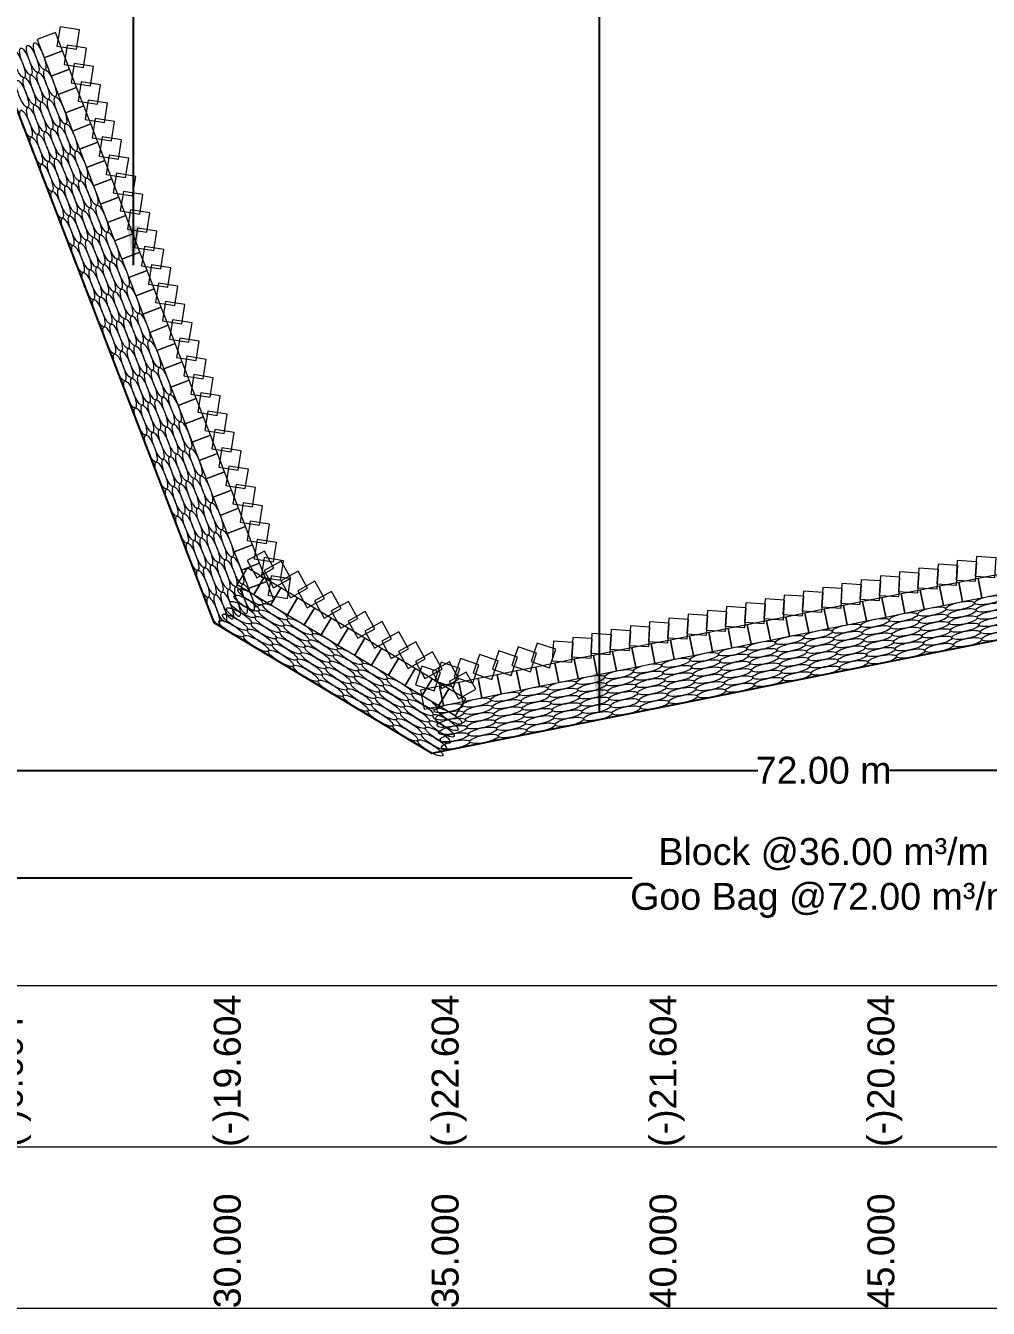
# Model space of a CAD drawing. Header units: inches. Extents: x 89000 to 215000, y -7071 to 0.
# Drawn here: x 178080 to 179870, y -3600 to -1216 of the extents above; entities that cross this region are included whole.
import ezdxf

# ---------------------------------------------------------------- set-up
doc = ezdxf.new("R2010")
doc.units = ezdxf.units.IN
doc.header["$LTSCALE"] = 7
doc.header["$MEASUREMENT"] = 0
for name, color, linetype, lineweight in [('Cross section Data Border', 7, 'Continuous', 9), ('Cross Section Labels', 7, 'Continuous', 9), ('Existing_Bed_Level for Xsection', 7, 'Continuous', 25), ('Long Section Labels', 7, 'Continuous', 9)]:
    doc.layers.add(name, color=color, linetype=linetype, lineweight=lineweight)
doc.styles.get("Standard").update_dxf_attribs({"font": 'arial.ttf'})
doc.dimstyles.new('Appron Lebeling Style', dxfattribs={"dimtxt": 50, "dimasz": 50, "dimexe": 0.18, "dimexo": 0.0625, "dimgap": 0.09, "dimtad": 0, "dimtih": 1, "dimtoh": 1, "dimdec": 4, "dimzin": 0, "dimdsep": 46, "dimtxsty": 'Standard', "dimcen": 0.09, "dimse1": 1, "dimse2": 1, "dimadec": 0, "dimazin": 0, "dimtfac": 1, "dimtdec": 4, "dimtofl": 0, "dimtmove": 0, "dimatfit": 3, "dimfxl": 1, "dimtolj": 1, "dimtzin": 0, "dimarcsym": 0})
doc.dimstyles.get("Standard").update_dxf_attribs({"dimtxt": 0.18, "dimasz": 0.18, "dimexe": 0.18, "dimexo": 0.0625, "dimgap": 0.09, "dimtad": 0, "dimtih": 1, "dimtoh": 1, "dimdec": 4, "dimzin": 0, "dimdsep": 46, "dimtxsty": 'Standard', "dimcen": 0.09, "dimadec": 0, "dimazin": 0, "dimtfac": 1, "dimtdec": 4, "dimtofl": 0, "dimtmove": 0, "dimatfit": 3, "dimfxl": 1, "dimtolj": 1, "dimtzin": 0, "dimarcsym": 0})

# ---------------------------------------------------------------- blocks, each defined once
blk = doc.blocks.new('*D5')
at = {"layer": 'Cross Section Labels', "color": 0, "lineweight": -2, "transparency": 16777216}
for p, q in [((177246.4, -2600.1), (179441.1, -2600.1)), ((181880.6, -2600.1), (179685.8, -2600.1))]:
    blk.add_line(p, q, dxfattribs=at)
at = {"layer": 'Cross Section Labels', "color": 0, "transparency": 16777216}
for points in [[(177246.4, -2591.7), (177246.4, -2608.4), (177196.4, -2600.1)], [(181880.6, -2591.7), (181880.6, -2608.4), (181930.6, -2600.1)]]:
    blk.add_solid(points, dxfattribs=at)
at = {"layer": 'Defpoints', "color": 0, "transparency": 16777216}
for p in [(177196.4, -690.1), (181930.6, -1745.8), (181930.6, -2600.1)]:
    blk.add_point(p, dxfattribs=at)
at = {"layer": 'Cross Section Labels', "color": 0, "transparency": 16777216, "insert": (179563.5, -2600.1), "char_height": 50, "attachment_point": 5}
blk.add_mtext('\\A1;72.00 m', dxfattribs=at)
blk = doc.blocks.new('*D6')
at = {"layer": 'Cross Section Labels', "color": 0, "lineweight": -2, "transparency": 16777216}
for p, q in [((177246.4, -2800.1), (179207.8, -2800.1)), ((181880.6, -2800.1), (179919.1, -2800.1))]:
    blk.add_line(p, q, dxfattribs=at)
at = {"layer": 'Cross Section Labels', "color": 0, "transparency": 16777216}
for points in [[(177246.4, -2791.7), (177246.4, -2808.4), (177196.4, -2800.1)], [(181880.6, -2791.7), (181880.6, -2808.4), (181930.6, -2800.1)]]:
    blk.add_solid(points, dxfattribs=at)
at = {"layer": 'Defpoints', "color": 0, "transparency": 16777216}
for p in [(177196.4, -690.1), (181930.6, -1745.8), (181930.6, -2800.1)]:
    blk.add_point(p, dxfattribs=at)
at = {"layer": 'Cross Section Labels', "color": 0, "transparency": 16777216, "insert": (179563.5, -2800.1), "char_height": 50, "attachment_point": 5}
blk.add_mtext('\\A1;Block @36.00 m³/m ^JGoo Bag @72.00 m³/m ', dxfattribs=at)

msp = doc.modelspace()

# ---------------------------------------------------------------- linework, layer by layer
at = {"layer": 'Cross section Data Border'}
msp.add_lwpolyline([(175100, -3000.076), (184200, -3000.076), (184200, -3600.076), (175100, -3600.076)], close=True, dxfattribs=at)
msp.add_lwpolyline([(175100, -3300.076), (184200, -3300.076)], dxfattribs=at)
at = {"layer": 'Existing_Bed_Level for Xsection'}
msp.add_lwpolyline([(176000, -668.55), (176162, -591.6), (176283.5, -510.6), (176486, -401.25), (176712.8, -411.78), (176891, -479.01), (177012.5, -543), (177215, -705), (177620, -907.5), (178025, -1272), (178430, -2325), (178835, -2568), (179240, -2487), (179645, -2406), (180050, -2325), (180860, -2073.576), (181265, -1919.676), (181670, -1790.076), (182480, -1652.376), (183290, -1547.076), (184100, -1409.376)], dxfattribs=at)
at = {"layer": 'Long Section Labels'}
for points in [[(178148.88311, -1262.40546), (178135.79833, -1228.38501), (178101.77788, -1241.4698), (178114.86267, -1275.49024)], [(178174.52667, -1259.68547), (178180.18358, -1223.67711), (178144.17522, -1218.02021), (178138.51831, -1254.02856)], [(178161.9679, -1296.4259), (178148.88311, -1262.40546), (178114.86267, -1275.49024), (178127.94745, -1309.51069)], [(178187.61146, -1293.70592), (178193.26836, -1257.69756), (178157.26, -1252.04065), (178151.6031, -1288.04901)], [(178200.69624, -1327.72636), (178206.35315, -1291.71801), (178170.34479, -1286.0611), (178164.68789, -1322.06946)], [(178175.05269, -1330.44635), (178161.9679, -1296.4259), (178127.94745, -1309.51069), (178141.03224, -1343.53114)], [(178188.13748, -1364.4668), (178175.05269, -1330.44635), (178141.03224, -1343.53114), (178154.11703, -1377.55158)], [(178213.78103, -1361.74681), (178219.43794, -1325.73845), (178183.42958, -1320.08155), (178177.77267, -1356.08991)], [(178226.86582, -1395.76726), (178232.52272, -1359.7589), (178196.51437, -1354.102), (178190.85746, -1390.11035)], [(178201.22226, -1398.48724), (178188.13748, -1364.4668), (178154.11703, -1377.55158), (178167.20182, -1411.57203)], [(178214.30705, -1432.50769), (178201.22226, -1398.48724), (178167.20182, -1411.57203), (178180.2866, -1445.59248)], [(178239.95061, -1429.78771), (178245.60751, -1393.77935), (178209.59915, -1388.12244), (178203.94225, -1424.1308)], [(178253.03539, -1463.80815), (178258.6923, -1427.7998), (178222.68394, -1422.14289), (178217.02704, -1458.15125)], [(178227.39184, -1466.52814), (178214.30705, -1432.50769), (178180.2866, -1445.59248), (178193.37139, -1479.61293)], [(178240.47663, -1500.54859), (178227.39184, -1466.52814), (178193.37139, -1479.61293), (178206.45618, -1513.63337)], [(178266.12018, -1497.8286), (178271.77709, -1461.82024), (178235.76873, -1456.16334), (178230.11182, -1492.1717)], [(178253.56141, -1534.56903), (178240.47663, -1500.54859), (178206.45618, -1513.63337), (178219.54097, -1547.65382)], [(178279.20497, -1531.84905), (178284.86187, -1495.84069), (178248.85352, -1490.18378), (178243.19661, -1526.19214)], [(178292.28976, -1565.8695), (178297.94666, -1529.86114), (178261.9383, -1524.20423), (178256.2814, -1560.21259)], [(178266.6462, -1568.58948), (178253.56141, -1534.56903), (178219.54097, -1547.65382), (178232.62575, -1581.67427)], [(178279.73099, -1602.60993), (178266.6462, -1568.58948), (178232.62575, -1581.67427), (178245.71054, -1615.69472)], [(178305.37454, -1599.88994), (178311.03145, -1563.88158), (178275.02309, -1558.22468), (178269.36619, -1594.23304)], [(178318.45933, -1633.91039), (178324.11624, -1597.90203), (178288.10788, -1592.24513), (178282.45097, -1628.25349)], [(178292.81577, -1636.63038), (178279.73099, -1602.60993), (178245.71054, -1615.69472), (178258.79533, -1649.71516)], [(178305.90056, -1670.65082), (178292.81577, -1636.63038), (178258.79533, -1649.71516), (178271.88011, -1683.73561)], [(178331.54412, -1667.93084), (178337.20102, -1631.92248), (178301.19267, -1626.26557), (178295.53576, -1662.27393)], [(178344.62891, -1701.95129), (178350.28581, -1665.94293), (178314.27745, -1660.28602), (178308.62055, -1696.29438)], [(178318.98535, -1704.67127), (178305.90056, -1670.65082), (178271.88011, -1683.73561), (178284.9649, -1717.75606)], [(178332.07014, -1738.69172), (178318.98535, -1704.67127), (178284.9649, -1717.75606), (178298.04969, -1751.77651)], [(178357.71369, -1735.97173), (178363.3706, -1699.96337), (178327.36224, -1694.30647), (178321.70533, -1730.31483)], [(178345.15492, -1772.71217), (178332.07014, -1738.69172), (178298.04969, -1751.77651), (178311.13448, -1785.79695)], [(178370.79848, -1769.99218), (178376.45539, -1733.98382), (178340.44703, -1728.32692), (178334.79012, -1764.33527)], [(178383.88327, -1804.01263), (178389.54017, -1768.00427), (178353.53182, -1762.34736), (178347.87491, -1798.35572)], [(178358.23971, -1806.73261), (178345.15492, -1772.71217), (178311.13448, -1785.79695), (178324.21926, -1819.8174)], [(178371.3245, -1840.75306), (178358.23971, -1806.73261), (178324.21926, -1819.8174), (178337.30405, -1853.83785)], [(178396.96806, -1838.03308), (178402.62496, -1802.02472), (178366.6166, -1796.36781), (178360.9597, -1832.37617)], [(178410.05284, -1872.05352), (178415.70975, -1836.04516), (178379.70139, -1830.38826), (178374.04448, -1866.39662)], [(178384.40929, -1874.77351), (178371.3245, -1840.75306), (178337.30405, -1853.83785), (178350.38884, -1887.8583)], [(178397.49407, -1908.79395), (178384.40929, -1874.77351), (178350.38884, -1887.8583), (178363.47363, -1921.87874)], [(178423.13763, -1906.07397), (178428.79454, -1870.06561), (178392.78618, -1864.40871), (178387.12927, -1900.41706)], [(178436.22242, -1940.09442), (178441.87932, -1904.08606), (178405.87096, -1898.42915), (178400.21406, -1934.43751)], [(178410.57886, -1942.8144), (178397.49407, -1908.79395), (178363.47363, -1921.87874), (178376.55841, -1955.89919)], [(178423.66365, -1976.83485), (178410.57886, -1942.8144), (178376.55841, -1955.89919), (178389.6432, -1989.91964)], [(178449.30721, -1974.11486), (178454.96411, -1938.10651), (178418.95575, -1932.4496), (178413.29885, -1968.45796)], [(178436.74844, -2010.8553), (178423.66365, -1976.83485), (178389.6432, -1989.91964), (178402.72799, -2023.94008)], [(178462.39199, -2008.13531), (178468.0489, -1972.12695), (178432.04054, -1966.47005), (178426.38363, -2002.47841)], [(178475.47678, -2042.15576), (178481.13369, -2006.1474), (178445.12533, -2000.49049), (178439.46842, -2036.49885)], [(178449.83322, -2044.87574), (178436.74844, -2010.8553), (178402.72799, -2023.94008), (178415.81278, -2057.96053)], [(178462.91801, -2078.89619), (178449.83322, -2044.87574), (178415.81278, -2057.96053), (178428.89756, -2091.98098)], [(178488.56157, -2076.17621), (178494.21847, -2040.16785), (178458.21011, -2034.51094), (178452.55321, -2070.5193)], [(178501.64636, -2110.19665), (178507.30326, -2074.18829), (178471.2949, -2068.53139), (178465.638, -2104.53975)], [(178476.0028, -2112.91664), (178462.91801, -2078.89619), (178428.89756, -2091.98098), (178441.98235, -2126.00143)], [(178489.08759, -2146.93709), (178476.0028, -2112.91664), (178441.98235, -2126.00143), (178455.06714, -2160.02187)], [(178514.73114, -2144.2171), (178520.38805, -2108.20874), (178484.37969, -2102.55184), (178478.72278, -2138.5602)], [(178527.81593, -2178.23755), (178533.47284, -2142.22919), (178497.46448, -2136.57228), (178491.80757, -2172.58064)], [(178502.17237, -2180.95753), (178489.08759, -2146.93709), (178455.06714, -2160.02187), (178468.15193, -2194.04232)], [(178515.25716, -2214.97798), (178502.17237, -2180.95753), (178468.15193, -2194.04232), (178481.23671, -2228.06277)], [(178541.75038, -2224.1413), (178524.03982, -2192.28319), (178492.18172, -2209.99374), (178509.89227, -2241.85185)], [(178540.90072, -2212.258), (178546.55762, -2176.24964), (178510.54926, -2170.59273), (178504.89236, -2206.60109)], [(178528.34195, -2248.99843), (178515.25716, -2214.97798), (178481.23671, -2228.06277), (178494.3215, -2262.08322)], [(178553.98551, -2246.27844), (178559.64241, -2210.27008), (178523.63405, -2204.61318), (178517.97715, -2240.62154)], [(178573.00599, -2242.89467), (178555.29544, -2211.03656), (178523.43734, -2228.74712), (178541.14789, -2260.60522)], [(179812.66141, -2219.31607), (179776.28745, -2216.96288), (179773.93425, -2253.33684), (179810.30821, -2255.69003)], [(179848.40357, -2212.16764), (179812.02961, -2209.81445), (179809.67642, -2246.18841), (179846.05038, -2248.5416)], [(179884.14574, -2205.01921), (179847.77178, -2202.66601), (179845.41858, -2239.03997), (179881.79254, -2241.39317)], [(178523.21717, -2242.07201), (178491.96155, -2223.31864), (178473.20818, -2254.57426), (178504.4638, -2273.32763)], [(178567.07029, -2280.29889), (178572.7272, -2244.29053), (178536.71884, -2238.63363), (178531.06193, -2274.64199)], [(178604.26161, -2261.64804), (178586.55106, -2229.78993), (178554.69295, -2247.50049), (178572.40351, -2279.35859)], [(179705.43491, -2240.76137), (179669.06095, -2238.40818), (179666.70775, -2274.78214), (179703.08171, -2277.13533)], [(179741.17707, -2233.61294), (179704.80311, -2231.25975), (179702.44992, -2267.63371), (179738.82388, -2269.9869)], [(179776.91924, -2226.46451), (179740.54528, -2224.11131), (179738.19209, -2260.48527), (179774.56605, -2262.83847)], [(179886.22746, -2236.32646), (179850.48529, -2243.47489), (179857.63373, -2279.21706), (179893.37589, -2272.06862)], [(178541.42674, -2283.01888), (178528.34195, -2248.99843), (178494.3215, -2262.08322), (178507.40629, -2296.10366)], [(178554.47279, -2260.82539), (178523.21717, -2242.07201), (178504.4638, -2273.32763), (178535.71942, -2292.081)], [(178585.72841, -2279.57876), (178554.47279, -2260.82539), (178535.71942, -2292.081), (178566.97504, -2310.83437)], [(178635.51723, -2280.40141), (178617.80668, -2248.5433), (178585.94857, -2266.25386), (178603.65912, -2298.11196)], [(179598.20841, -2262.20667), (179561.83445, -2259.85348), (179559.48126, -2296.22744), (179595.85522, -2298.58063)], [(179633.95058, -2255.05824), (179597.57662, -2252.70505), (179595.22342, -2289.07901), (179631.59738, -2291.4322)], [(179669.69274, -2247.90981), (179633.31878, -2245.55661), (179630.96559, -2281.93057), (179667.33955, -2284.28377)], [(179743.2588, -2264.92019), (179707.51663, -2272.06862), (179714.66506, -2307.81079), (179750.40723, -2300.66236)], [(179779.00096, -2257.77176), (179743.2588, -2264.92019), (179750.40723, -2300.66236), (179786.1494, -2293.51392)], [(179814.74313, -2250.62332), (179779.00096, -2257.77176), (179786.1494, -2293.51392), (179821.89156, -2286.36549)], [(179850.48529, -2243.47489), (179814.74313, -2250.62332), (179821.89156, -2286.36549), (179857.63373, -2279.21706)], [(178616.98402, -2298.33213), (178585.72841, -2279.57876), (178566.97504, -2310.83437), (178598.23065, -2329.58774)], [(178666.77285, -2299.15478), (178649.06229, -2267.29667), (178617.20419, -2285.00723), (178634.91474, -2316.86533)], [(178698.02846, -2317.90815), (178680.31791, -2286.05004), (178648.45981, -2303.7606), (178666.17036, -2335.6187)], [(179455.23975, -2290.80041), (179418.86579, -2288.44721), (179416.5126, -2324.82117), (179452.88656, -2327.17437)], [(179490.98192, -2283.65197), (179454.60796, -2281.29878), (179452.25476, -2317.67274), (179488.62872, -2320.02593)], [(179526.72408, -2276.50354), (179490.35012, -2274.15035), (179487.99693, -2310.52431), (179524.37089, -2312.8775)], [(179562.46625, -2269.35511), (179526.09229, -2267.00191), (179523.73909, -2303.37587), (179560.11305, -2305.72907)], [(179636.0323, -2286.36549), (179600.29013, -2293.51392), (179607.43857, -2329.25609), (179643.18073, -2322.10765)], [(179671.77447, -2279.21706), (179636.0323, -2286.36549), (179643.18073, -2322.10765), (179678.9229, -2314.95922)], [(179707.51663, -2272.06862), (179671.77447, -2279.21706), (179678.9229, -2314.95922), (179714.66506, -2307.81079)], [(178648.23964, -2317.0855), (178616.98402, -2298.33213), (178598.23065, -2329.58774), (178629.48627, -2348.34111)], [(178729.28408, -2336.66152), (178711.57353, -2304.80341), (178679.71542, -2322.51397), (178697.42598, -2354.37207)], [(179348.01325, -2312.24571), (179311.63929, -2309.89251), (179309.2861, -2346.26647), (179345.66006, -2348.61967)], [(179383.75542, -2305.09727), (179347.38146, -2302.74408), (179345.02826, -2339.11804), (179381.40222, -2341.47123)], [(179419.49758, -2297.94884), (179383.12362, -2295.59564), (179380.77043, -2331.9696), (179417.14439, -2334.3228)], [(179528.8058, -2307.81079), (179493.06364, -2314.95922), (179500.21207, -2350.70139), (179535.95424, -2343.55295)], [(179564.54797, -2300.66236), (179528.8058, -2307.81079), (179535.95424, -2343.55295), (179571.6964, -2336.40452)], [(179600.29013, -2293.51392), (179564.54797, -2300.66236), (179571.6964, -2336.40452), (179607.43857, -2329.25609)], [(178679.49526, -2335.83887), (178648.23964, -2317.0855), (178629.48627, -2348.34111), (178660.74189, -2367.09448)], [(178710.75087, -2354.59224), (178679.49526, -2335.83887), (178660.74189, -2367.09448), (178691.9975, -2385.84785)], [(178760.5397, -2355.41489), (178742.82914, -2323.55678), (178710.97104, -2341.26734), (178728.68159, -2373.12544)], [(179240.78676, -2333.691), (179204.4128, -2331.33781), (179202.0596, -2367.71177), (179238.43356, -2370.06496)], [(179276.52892, -2326.54257), (179240.15496, -2324.18938), (179237.80177, -2360.56334), (179274.17573, -2362.91653)], [(179312.27109, -2319.39414), (179275.89713, -2317.04094), (179273.54393, -2353.4149), (179309.91789, -2355.7681)], [(179385.83714, -2336.40452), (179350.09498, -2343.55295), (179357.24341, -2379.29512), (179392.98557, -2372.14669)], [(179421.57931, -2329.25609), (179385.83714, -2336.40452), (179392.98557, -2372.14669), (179428.72774, -2364.99825)], [(179457.32147, -2322.10765), (179421.57931, -2329.25609), (179428.72774, -2364.99825), (179464.46991, -2357.84982)], [(179493.06364, -2314.95922), (179457.32147, -2322.10765), (179464.46991, -2357.84982), (179500.21207, -2350.70139)], [(178742.00649, -2373.34561), (178710.75087, -2354.59224), (178691.9975, -2385.84785), (178723.25312, -2404.60122)], [(178791.79531, -2374.16826), (178774.08476, -2342.31015), (178742.22666, -2360.02071), (178759.93721, -2391.87881)], [(179097.81809, -2362.28474), (179061.44413, -2359.93154), (179059.09094, -2396.3055), (179095.4649, -2398.6587)], [(179133.56026, -2355.1363), (179097.1863, -2352.78311), (179094.8331, -2389.15707), (179131.20706, -2391.51026)], [(179169.30242, -2347.98787), (179132.92846, -2345.63468), (179130.57527, -2382.00864), (179166.94923, -2384.36183)], [(179205.04459, -2340.83944), (179168.67063, -2338.48624), (179166.31744, -2374.8602), (179202.6914, -2377.2134)], [(179278.61064, -2357.84982), (179242.86848, -2364.99825), (179250.01691, -2400.74042), (179285.75908, -2393.59199)], [(179314.35281, -2350.70139), (179278.61064, -2357.84982), (179285.75908, -2393.59199), (179321.50124, -2386.44355)], [(179350.09498, -2343.55295), (179314.35281, -2350.70139), (179321.50124, -2386.44355), (179357.24341, -2379.29512)], [(178773.26211, -2392.09898), (178742.00649, -2373.34561), (178723.25312, -2404.60122), (178754.50874, -2423.35459)], [(178823.05093, -2392.92163), (178805.34038, -2361.06353), (178773.48227, -2378.77408), (178791.19283, -2410.63218)], [(178854.30655, -2411.675), (178836.596, -2379.8169), (178804.73789, -2397.52745), (178822.44844, -2429.38555)], [(178994.32527, -2389.30285), (178959.79045, -2377.64316), (178948.13076, -2412.17799), (178982.66559, -2423.83767)], [(179030.06744, -2382.15441), (178995.53261, -2370.49473), (178983.87293, -2405.02956), (179018.40776, -2416.68924)], [(179065.80961, -2375.00598), (179031.27478, -2363.3463), (179019.6151, -2397.88113), (179054.14992, -2409.54081)], [(179171.38415, -2379.29512), (179135.64198, -2386.44355), (179142.79041, -2422.18572), (179178.53258, -2415.03729)], [(179207.12631, -2372.14669), (179171.38415, -2379.29512), (179178.53258, -2415.03729), (179214.27475, -2407.88885)], [(179242.86848, -2364.99825), (179207.12631, -2372.14669), (179214.27475, -2407.88885), (179250.01691, -2400.74042)], [(178804.51773, -2410.85235), (178773.26211, -2392.09898), (178754.50874, -2423.35459), (178785.76436, -2442.10796)], [(178851.35661, -2417.89658), (178816.82178, -2406.2369), (178805.1621, -2440.77172), (178839.69693, -2452.43141)], [(178885.56217, -2430.42837), (178867.85161, -2398.57027), (178835.99351, -2416.28082), (178853.70406, -2448.13892)], [(178887.09878, -2410.74815), (178852.56395, -2399.08846), (178840.90427, -2433.62329), (178875.4391, -2445.28297)], [(178922.84094, -2403.59971), (178888.30612, -2391.94003), (178876.64643, -2426.47486), (178911.18126, -2438.13454)], [(178958.58311, -2396.45128), (178924.04828, -2384.7916), (178912.3886, -2419.32643), (178946.92343, -2430.98611)], [(179028.41548, -2407.88885), (178992.67332, -2415.03729), (178999.82175, -2450.77945), (179035.56392, -2443.63102)], [(179064.15765, -2400.74042), (179028.41548, -2407.88885), (179035.56392, -2443.63102), (179071.30608, -2436.48258)], [(179099.89982, -2393.59199), (179064.15765, -2400.74042), (179071.30608, -2436.48258), (179107.04825, -2429.33415)], [(179135.64198, -2386.44355), (179099.89982, -2393.59199), (179107.04825, -2429.33415), (179142.79041, -2422.18572)], [(178835.77334, -2429.60572), (178804.51773, -2410.85235), (178785.76436, -2442.10796), (178817.01997, -2460.86133)], [(178867.02896, -2448.35909), (178835.77334, -2429.60572), (178817.01997, -2460.86133), (178848.27559, -2479.61471)], [(178916.81778, -2449.18174), (178899.10723, -2417.32364), (178867.24913, -2435.03419), (178884.95968, -2466.89229)], [(178921.18899, -2429.33415), (178885.44682, -2436.48258), (178892.59525, -2472.22475), (178928.33742, -2465.07632)], [(178956.93115, -2422.18572), (178921.18899, -2429.33415), (178928.33742, -2465.07632), (178964.07959, -2457.92788)], [(178992.67332, -2415.03729), (178956.93115, -2422.18572), (178964.07959, -2457.92788), (178999.82175, -2450.77945)], [(178849.70466, -2443.63102), (178813.96249, -2450.77945), (178821.11092, -2486.52162), (178856.85309, -2479.37318)], [(178898.28458, -2467.11246), (178867.02896, -2448.35909), (178848.27559, -2479.61471), (178879.53121, -2498.36808)], [(178885.44682, -2436.48258), (178849.70466, -2443.63102), (178856.85309, -2479.37318), (178892.59525, -2472.22475)]]:
    msp.add_lwpolyline(points, close=True, dxfattribs=at)
for centre, major_axis in [((178067.8214, -1287.43869), (9.67693, -25.16001)), ((178080.67357, -1282.49555), (9.67693, -25.16001)), ((178093.52574, -1277.55241), (9.67693, -25.16001)), ((178106.37791, -1272.60926), (9.67693, -25.16001)), ((178087.17526, -1337.75871), (9.67693, -25.16001)), ((178100.02742, -1332.81557), (9.67693, -25.16001)), ((178112.87959, -1327.87243), (9.67693, -25.16001)), ((178125.73176, -1322.92929), (9.67693, -25.16001)), ((178074.32309, -1342.70185), (9.67693, -25.16001)), ((178119.38128, -1383.13559), (9.67693, -25.16001)), ((178132.23345, -1378.19245), (9.67693, -25.16001)), ((178145.08562, -1373.24931), (9.67693, -25.16001)), ((178080.82477, -1397.96502), (9.67693, -25.16001)), ((178093.67694, -1393.02187), (9.67693, -25.16001)), ((178106.52911, -1388.07873), (9.67693, -25.16001)), ((178151.5873, -1428.51247), (9.67693, -25.16001)), ((178164.43947, -1423.56933), (9.67693, -25.16001)), ((178100.17863, -1448.28504), (9.67693, -25.16001)), ((178113.0308, -1443.3419), (9.67693, -25.16001)), ((178125.88296, -1438.39875), (9.67693, -25.16001)), ((178138.73513, -1433.45561), (9.67693, -25.16001)), ((178170.94116, -1478.83249), (9.67693, -25.16001)), ((178183.79333, -1473.88935), (9.67693, -25.16001)), ((178119.53248, -1498.60506), (9.67693, -25.16001)), ((178132.38465, -1493.66192), (9.67693, -25.16001)), ((178145.23682, -1488.71878), (9.67693, -25.16001)), ((178158.08899, -1483.77563), (9.67693, -25.16001)), ((178203.14718, -1524.20937), (9.67693, -25.16001)), ((178138.88634, -1548.92508), (9.67693, -25.16001)), ((178151.7385, -1543.98194), (9.67693, -25.16001)), ((178164.59067, -1539.0388), (9.67693, -25.16001)), ((178177.44284, -1534.09566), (9.67693, -25.16001)), ((178190.29501, -1529.15251), (9.67693, -25.16001)), ((178222.50103, -1574.52939), (9.67693, -25.16001)), ((178158.24019, -1599.2451), (9.67693, -25.16001)), ((178171.09236, -1594.30196), (9.67693, -25.16001)), ((178183.94453, -1589.35882), (9.67693, -25.16001)), ((178196.7967, -1584.41568), (9.67693, -25.16001)), ((178209.64887, -1579.47254), (9.67693, -25.16001)), ((178190.44621, -1644.62198), (9.67693, -25.16001)), ((178203.29838, -1639.67884), (9.67693, -25.16001)), ((178216.15055, -1634.7357), (9.67693, -25.16001)), ((178229.00272, -1629.79256), (9.67693, -25.16001)), ((178241.85489, -1624.84942), (9.67693, -25.16001)), ((178177.59404, -1649.56512), (9.67693, -25.16001)), ((178209.80007, -1694.942), (9.67693, -25.16001)), ((178222.65224, -1689.99886), (9.67693, -25.16001)), ((178235.50441, -1685.05572), (9.67693, -25.16001)), ((178248.35657, -1680.11258), (9.67693, -25.16001)), ((178261.20874, -1675.16944), (9.67693, -25.16001)), ((178196.9479, -1699.88515), (9.67693, -25.16001)), ((178242.00609, -1740.31888), (9.67693, -25.16001)), ((178254.85826, -1735.37574), (9.67693, -25.16001)), ((178267.71043, -1730.4326), (9.67693, -25.16001)), ((178280.5626, -1725.48946), (9.67693, -25.16001)), ((178216.30175, -1750.20517), (9.67693, -25.16001)), ((178229.15392, -1745.26203), (9.67693, -25.16001)), ((178261.35995, -1790.63891), (9.67693, -25.16001)), ((178274.21211, -1785.69576), (9.67693, -25.16001)), ((178287.06428, -1780.75262), (9.67693, -25.16001)), ((178299.91645, -1775.80948), (9.67693, -25.16001)), ((178235.65561, -1800.52519), (9.67693, -25.16001)), ((178248.50778, -1795.58205), (9.67693, -25.16001)), ((178293.56597, -1836.01579), (9.67693, -25.16001)), ((178306.41814, -1831.07264), (9.67693, -25.16001)), ((178319.27031, -1826.1295), (9.67693, -25.16001)), ((178255.00946, -1850.84521), (9.67693, -25.16001)), ((178267.86163, -1845.90207), (9.67693, -25.16001)), ((178280.7138, -1840.95893), (9.67693, -25.16001)), ((178312.91982, -1886.33581), (9.67693, -25.16001)), ((178325.77199, -1881.39267), (9.67693, -25.16001)), ((178338.62416, -1876.44952), (9.67693, -25.16001)), ((178274.36332, -1901.16523), (9.67693, -25.16001)), ((178287.21549, -1896.22209), (9.67693, -25.16001)), ((178300.06765, -1891.27895), (9.67693, -25.16001)), ((178345.12585, -1931.71269), (9.67693, -25.16001)), ((178357.97802, -1926.76955), (9.67693, -25.16001)), ((178293.71717, -1951.48525), (9.67693, -25.16001)), ((178306.56934, -1946.54211), (9.67693, -25.16001)), ((178319.42151, -1941.59897), (9.67693, -25.16001)), ((178332.27368, -1936.65583), (9.67693, -25.16001)), ((178377.33187, -1977.08957), (9.67693, -25.16001)), ((178313.07103, -2001.80528), (9.67693, -25.16001)), ((178325.92319, -1996.86213), (9.67693, -25.16001)), ((178338.77536, -1991.91899), (9.67693, -25.16001)), ((178351.62753, -1986.97585), (9.67693, -25.16001)), ((178364.4797, -1982.03271), (9.67693, -25.16001)), ((178396.68573, -2027.40959), (9.67693, -25.16001)), ((178332.42488, -2052.1253), (9.67693, -25.16001)), ((178345.27705, -2047.18216), (9.67693, -25.16001)), ((178358.12922, -2042.23901), (9.67693, -25.16001)), ((178370.98139, -2037.29587), (9.67693, -25.16001)), ((178383.83356, -2032.35273), (9.67693, -25.16001)), ((178364.6309, -2097.50218), (9.67693, -25.16001)), ((178377.48307, -2092.55904), (9.67693, -25.16001)), ((178390.33524, -2087.61589), (9.67693, -25.16001)), ((178403.18741, -2082.67275), (9.67693, -25.16001)), ((178416.03958, -2077.72961), (9.67693, -25.16001)), ((178351.77873, -2102.44532), (9.67693, -25.16001)), ((178383.98476, -2147.8222), (9.67693, -25.16001)), ((178396.83693, -2142.87906), (9.67693, -25.16001)), ((178409.6891, -2137.93592), (9.67693, -25.16001)), ((178422.54127, -2132.99277), (9.67693, -25.16001)), ((178435.39343, -2128.04963), (9.67693, -25.16001)), ((178371.13259, -2152.76534), (9.67693, -25.16001)), ((178416.19078, -2193.19908), (9.67693, -25.16001)), ((178429.04295, -2188.25594), (9.67693, -25.16001)), ((178441.89512, -2183.3128), (9.67693, -25.16001)), ((178454.74729, -2178.36965), (9.67693, -25.16001)), ((178390.48644, -2203.08536), (9.67693, -25.16001)), ((178403.33861, -2198.14222), (9.67693, -25.16001)), ((178435.54464, -2243.5191), (9.67693, -25.16001)), ((178448.39681, -2238.57596), (9.67693, -25.16001)), ((178461.24897, -2233.63282), (9.67693, -25.16001)), ((178474.10114, -2228.68968), (9.67693, -25.16001)), ((178409.8403, -2253.40538), (9.67693, -25.16001)), ((178422.69247, -2248.46224), (9.67693, -25.16001)), ((178467.75066, -2288.89598), (9.67693, -25.16001)), ((178480.60283, -2283.95284), (9.67693, -25.16001)), ((178497.92096, -2277.43115), (23.11527, -13.86916)), ((178493.455, -2279.0097), (9.67693, -25.16001)), ((178429.19415, -2303.72541), (9.67693, -25.16001)), ((178442.04632, -2298.78226), (9.67693, -25.16001)), ((178454.89849, -2293.83912), (9.67693, -25.16001)), ((178483.75175, -2301.0465), (23.11527, -13.86916)), ((178490.83635, -2289.23882), (23.11527, -13.86916)), ((178544.15149, -2305.16947), (23.11527, -13.86916)), ((179817.52307, -2294.26054), (26.43332, 5.28666)), ((179870.38971, -2283.68721), (26.43332, 5.28666)), ((179873.09023, -2297.18981), (26.43332, 5.28666)), ((178469.58253, -2324.66186), (23.11527, -13.86916)), ((178476.66714, -2312.85418), (23.11527, -13.86916)), ((178529.98228, -2328.78482), (23.11527, -13.86916)), ((178537.06688, -2316.97714), (23.11527, -13.86916)), ((179711.78981, -2315.40719), (26.43332, 5.28666)), ((179764.65644, -2304.83386), (26.43332, 5.28666)), ((179767.35696, -2318.33646), (26.43332, 5.28666)), ((179820.22359, -2307.76313), (26.43332, 5.28666)), ((179822.92411, -2321.26573), (26.43332, 5.28666)), ((179875.79075, -2310.6924), (26.43332, 5.28666)), ((178462.49793, -2336.46954), (23.11527, -13.86916)), ((178515.81306, -2352.40018), (23.11527, -13.86916)), ((178522.89767, -2340.5925), (23.11527, -13.86916)), ((178583.29741, -2344.71546), (23.11527, -13.86916)), ((178590.38202, -2332.90778), (23.11527, -13.86916)), ((179606.05654, -2336.55384), (26.43332, 5.28666)), ((179658.92317, -2325.98052), (26.43332, 5.28666)), ((179661.62369, -2339.48311), (26.43332, 5.28666)), ((179714.49032, -2328.90979), (26.43332, 5.28666)), ((179717.19084, -2342.41238), (26.43332, 5.28666)), ((179770.05748, -2331.83906), (26.43332, 5.28666)), ((179772.758, -2345.34165), (26.43332, 5.28666)), ((179825.62463, -2334.76832), (26.43332, 5.28666)), ((179878.49127, -2324.195), (26.43332, 5.28666)), ((179881.19179, -2337.69759), (26.43332, 5.28666)), ((178508.72846, -2364.20785), (23.11527, -13.86916)), ((178569.1282, -2368.33082), (23.11527, -13.86916)), ((178576.21281, -2356.52314), (23.11527, -13.86916)), ((178629.52794, -2372.45378), (23.11527, -13.86916)), ((178636.61255, -2360.6461), (23.11527, -13.86916)), ((179447.45663, -2368.27382), (26.43332, 5.28666)), ((179500.32327, -2357.7005), (26.43332, 5.28666)), ((179553.1899, -2347.12717), (26.43332, 5.28666)), ((179555.89042, -2360.62977), (26.43332, 5.28666)), ((179608.75706, -2350.05644), (26.43332, 5.28666)), ((179611.45758, -2363.55904), (26.43332, 5.28666)), ((179664.32421, -2352.98571), (26.43332, 5.28666)), ((179667.02473, -2366.4883), (26.43332, 5.28666)), ((179719.89136, -2355.91498), (26.43332, 5.28666)), ((179722.59188, -2369.41757), (26.43332, 5.28666)), ((179775.45852, -2358.84425), (26.43332, 5.28666)), ((179828.32515, -2348.27092), (26.43332, 5.28666)), ((179831.02567, -2361.77352), (26.43332, 5.28666)), ((179883.8923, -2351.20019), (26.43332, 5.28666)), ((178554.95899, -2391.94617), (23.11527, -13.86916)), ((178562.04359, -2380.13849), (23.11527, -13.86916)), ((178615.35873, -2396.06914), (23.11527, -13.86916)), ((178622.44334, -2384.26146), (23.11527, -13.86916)), ((178675.75848, -2400.1921), (23.11527, -13.86916)), ((178682.84308, -2388.38442), (23.11527, -13.86916)), ((179341.72337, -2389.42048), (26.43332, 5.28666)), ((179394.59, -2378.84715), (26.43332, 5.28666)), ((179397.29052, -2392.34975), (26.43332, 5.28666)), ((179450.15715, -2381.77642), (26.43332, 5.28666)), ((179503.02379, -2371.20309), (26.43332, 5.28666)), ((179505.72431, -2384.70569), (26.43332, 5.28666)), ((179558.59094, -2374.13236), (26.43332, 5.28666)), ((179561.29146, -2387.63496), (26.43332, 5.28666)), ((179614.15809, -2377.06163), (26.43332, 5.28666)), ((179616.85861, -2390.56423), (26.43332, 5.28666)), ((179669.72525, -2379.9909), (26.43332, 5.28666)), ((179672.42577, -2393.4935), (26.43332, 5.28666)), ((179725.2924, -2382.92017), (26.43332, 5.28666)), ((179778.15904, -2372.34684), (26.43332, 5.28666)), ((178601.18952, -2419.68449), (23.11527, -13.86916)), ((178608.27412, -2407.87681), (23.11527, -13.86916)), ((178661.58926, -2423.80745), (23.11527, -13.86916)), ((178668.67387, -2411.99978), (23.11527, -13.86916)), ((178729.07361, -2416.12274), (23.11527, -13.86916)), ((179235.9901, -2410.56713), (26.43332, 5.28666)), ((179288.85673, -2399.99381), (26.43332, 5.28666)), ((179291.55725, -2413.4964), (26.43332, 5.28666)), ((179344.42388, -2402.92307), (26.43332, 5.28666)), ((179347.1244, -2416.42567), (26.43332, 5.28666)), ((179399.99104, -2405.85234), (26.43332, 5.28666)), ((179452.85767, -2395.27902), (26.43332, 5.28666)), ((179455.55819, -2408.78161), (26.43332, 5.28666)), ((179508.42483, -2398.20829), (26.43332, 5.28666)), ((179511.12535, -2411.71088), (26.43332, 5.28666)), ((179563.99198, -2401.13755), (26.43332, 5.28666)), ((179566.6925, -2414.64015), (26.43332, 5.28666)), ((179619.55913, -2404.06682), (26.43332, 5.28666)), ((178647.42005, -2447.42281), (23.11527, -13.86916)), ((178654.50466, -2435.61513), (23.11527, -13.86916)), ((178714.9044, -2439.73809), (23.11527, -13.86916)), ((178721.98901, -2427.93042), (23.11527, -13.86916)), ((178775.30414, -2443.86106), (23.11527, -13.86916)), ((179130.25683, -2431.71379), (26.43332, 5.28666)), ((179183.12346, -2421.14046), (26.43332, 5.28666)), ((179185.82398, -2434.64305), (26.43332, 5.28666)), ((179238.69062, -2424.06973), (26.43332, 5.28666)), ((179241.39114, -2437.57232), (26.43332, 5.28666)), ((179294.25777, -2426.999), (26.43332, 5.28666)), ((179296.95829, -2440.50159), (26.43332, 5.28666)), ((179349.82492, -2429.92827), (26.43332, 5.28666)), ((179402.69156, -2419.35494), (26.43332, 5.28666)), ((179405.39208, -2432.85754), (26.43332, 5.28666)), ((179458.25871, -2422.28421), (26.43332, 5.28666)), ((179460.95923, -2435.7868), (26.43332, 5.28666)), ((179513.82586, -2425.21348), (26.43332, 5.28666)), ((178700.73519, -2463.35345), (23.11527, -13.86916)), ((178707.81979, -2451.54577), (23.11527, -13.86916)), ((178761.13493, -2467.47641), (23.11527, -13.86916)), ((178768.21954, -2455.66873), (23.11527, -13.86916)), ((178821.53467, -2471.59938), (23.11527, -13.86916)), ((178971.65693, -2463.43377), (26.43332, 5.28666)), ((179024.52356, -2452.86044), (26.43332, 5.28666)), ((179077.39019, -2442.28711), (26.43332, 5.28666)), ((179080.09071, -2455.78971), (26.43332, 5.28666)), ((179132.95735, -2445.21638), (26.43332, 5.28666)), ((179135.65787, -2458.71898), (26.43332, 5.28666)), ((179188.5245, -2448.14565), (26.43332, 5.28666)), ((179191.22502, -2461.64825), (26.43332, 5.28666)), ((179244.09165, -2451.07492), (26.43332, 5.28666)), ((179246.79217, -2464.57752), (26.43332, 5.28666)), ((179299.65881, -2454.00419), (26.43332, 5.28666)), ((179352.52544, -2443.43086), (26.43332, 5.28666)), ((179355.22596, -2456.93346), (26.43332, 5.28666)), ((179408.0926, -2446.36013), (26.43332, 5.28666)), ((178693.65058, -2475.16113), (23.11527, -13.86916)), ((178746.96572, -2491.09177), (23.11527, -13.86916)), ((178754.05032, -2479.28409), (23.11527, -13.86916)), ((178807.36546, -2495.21473), (23.11527, -13.86916)), ((178814.45007, -2483.40705), (23.11527, -13.86916)), ((178865.92366, -2484.58042), (26.43332, 5.28666)), ((178918.79029, -2474.00709), (26.43332, 5.28666)), ((178921.49081, -2487.50969), (26.43332, 5.28666)), ((178974.35744, -2476.93636), (26.43332, 5.28666)), ((179027.22408, -2466.36304), (26.43332, 5.28666)), ((179029.9246, -2479.86563), (26.43332, 5.28666)), ((179082.79123, -2469.2923), (26.43332, 5.28666)), ((179085.49175, -2482.7949), (26.43332, 5.28666)), ((179138.35839, -2472.22157), (26.43332, 5.28666)), ((179141.05891, -2485.72417), (26.43332, 5.28666)), ((179193.92554, -2475.15084), (26.43332, 5.28666)), ((179196.62606, -2488.65344), (26.43332, 5.28666)), ((179249.49269, -2478.08011), (26.43332, 5.28666)), ((179302.35933, -2467.50678), (26.43332, 5.28666)), ((178739.88111, -2502.89945), (23.11527, -13.86916)), ((178793.19625, -2518.83009), (23.11527, -13.86916)), ((178800.28085, -2507.02241), (23.11527, -13.86916)), ((178860.6806, -2511.14537), (23.11527, -13.86916)), ((178868.62418, -2498.08302), (26.43332, 5.28666)), ((178867.7652, -2499.33769), (23.11527, -13.86916)), ((178871.3247, -2511.58561), (26.43332, 5.28666)), ((178924.19133, -2501.01229), (26.43332, 5.28666)), ((178977.05796, -2490.43896), (26.43332, 5.28666)), ((178979.75848, -2503.94155), (26.43332, 5.28666)), ((179032.62512, -2493.36823), (26.43332, 5.28666)), ((179035.32564, -2506.87082), (26.43332, 5.28666)), ((179088.19227, -2496.2975), (26.43332, 5.28666)), ((179090.89279, -2509.80009), (26.43332, 5.28666)), ((179143.75942, -2499.22677), (26.43332, 5.28666)), ((178786.11164, -2530.63776), (23.11527, -13.86916)), ((178846.51138, -2534.76073), (23.11527, -13.86916)), ((178853.59599, -2522.95305), (23.11527, -13.86916)), ((178874.02521, -2525.08821), (26.43332, 5.28666)), ((178926.89185, -2514.51488), (26.43332, 5.28666)), ((178929.59237, -2528.01748), (26.43332, 5.28666)), ((178982.459, -2517.44415), (26.43332, 5.28666)), ((178985.15952, -2530.94675), (26.43332, 5.28666)), ((179038.02616, -2520.37342), (26.43332, 5.28666)), ((178832.34217, -2558.37608), (23.11527, -13.86916)), ((178839.42678, -2546.5684), (23.11527, -13.86916)), ((178876.72573, -2538.5908), (26.43332, 5.28666)), ((178879.42625, -2552.0934), (26.43332, 5.28666)), ((178932.29289, -2541.52007), (26.43332, 5.28666))]:
    msp.add_ellipse(centre, major_axis=major_axis, ratio=0.255, dxfattribs=at)

# ---------------------------------------------------------------- texts
at = {"layer": 'Long Section Labels', "char_height": 50, "attachment_point": 1, "rotation": 90}
for s, insert in [('(-)19.604', (178430, -3300.076)), ('(-)19.604', (178430, -3300.076)), ('(-)22.604', (178835, -3300.076)), ('(-)21.604', (179240, -3300.076)), ('(-)20.604', (179645, -3300.076)), ('(-)6.604', (178025, -3300.076)), ('30.000', (178430, -3600.076)), ('35.000', (178835, -3600.076)), ('40.000', (179240, -3600.076)), ('45.000', (179645, -3600.076))]:
    msp.add_mtext(s, dxfattribs=dict(at, insert=insert))

# ---------------------------------------------------------------- dimensions: what is measured, and where the dimension line sits
at = {"layer": 'Cross Section Labels'}
for base, text, picture, middle in [((181930.55009, -2600.076), '72.00 m', '*D5', (179563.46004, -2600.076)), ((181930.55009, -2800.076), 'Block @36.00 m³/m ^JGoo Bag @72.00 m³/m ', '*D6', (179563.46004, -2800.076))]:
    dim = msp.add_linear_dim(base=base, p1=(177196.37, -690.096), p2=(181930.55009, -1745.78249), text=text, dimstyle='Appron Lebeling Style', dxfattribs=at)
    dim.commit()
    dim.dimension.update_dxf_attribs({"geometry": picture, "text_midpoint": middle})

# ---------------------------------------------------------------- leaders
at = {"layer": 'Cross Section Labels', "annotation_type": 0, "has_hookline": 1, "hookline_direction": 0}
for points, text_width in [([(178280.71496, -1660.81106), (178280.71496, -447.096), (178580.62496, -447.096)], 2510.77763), ([(179147.04135, -2491.84641), (179147.04135, -609.096), (179446.95135, -609.096)], 2340.17735)]:
    msp.add_leader(points, dimstyle='Standard', override={"dimasz": 72}, dxfattribs=dict(at, text_width=text_width))

doc.saveas('drawing.dxf')
